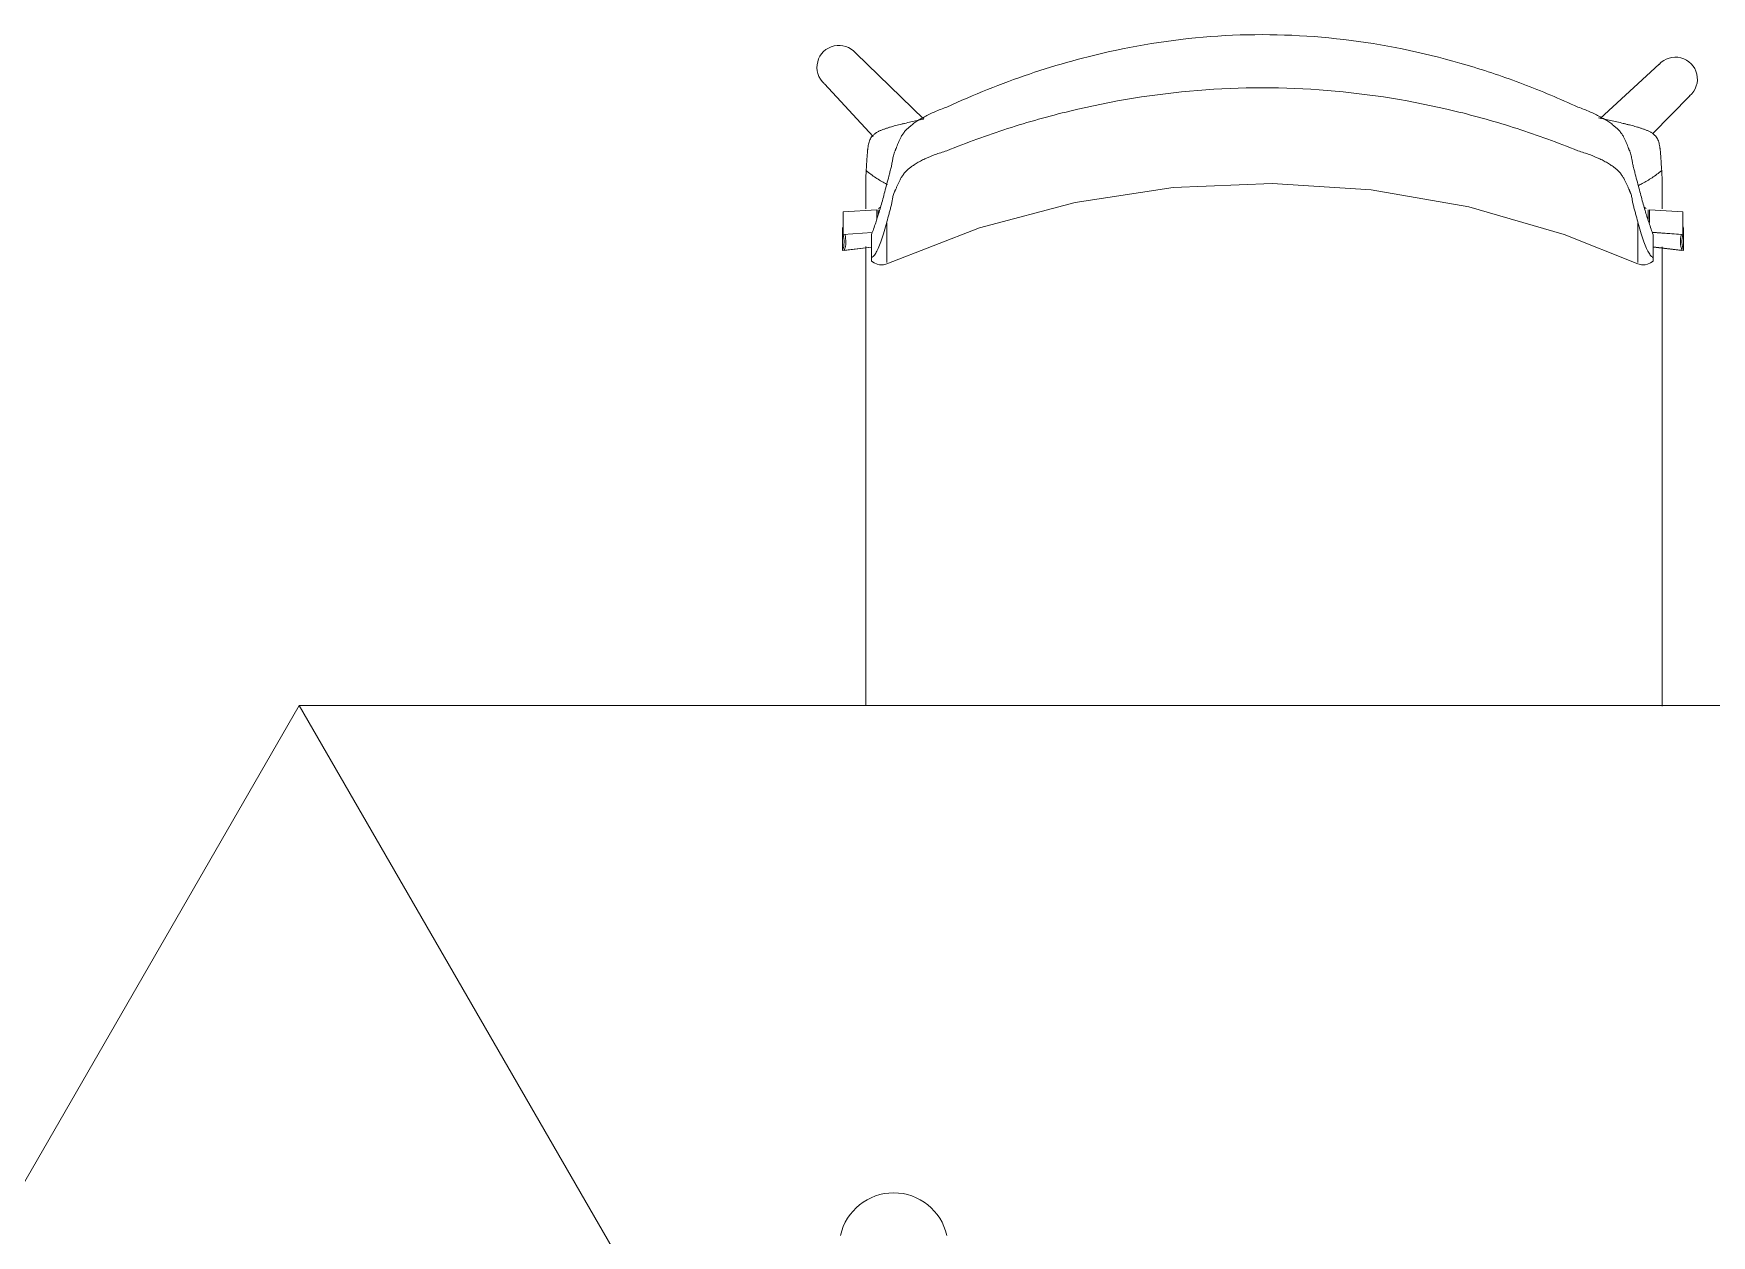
# Model space of a CAD drawing. Header units: millimetres. Extents: x 155927 to 295199, y -4084 to 97293.
# Drawn here: x 176813 to 177814, y 21688 to 22404 of the extents above; entities that cross this region are included whole.
import ezdxf

# ---------------------------------------------------------------- set-up
doc = ezdxf.new("R2010")
doc.units = ezdxf.units.MM
doc.header["$MEASUREMENT"] = 0
doc.layers.add('A-GENM', color=8, linetype='CONTINUOUS', lineweight=9)
doc.layers.add('I-FURN', color=8, linetype='CONTINUOUS', lineweight=9)

msp = doc.modelspace()

# ---------------------------------------------------------------- linework, layer by layer
at = {"layer": 'A-GENM'}
msp.add_arc((177326.2, 21680.5), 32.5, 12.6804, 167.3196, dxfattribs=at)
at = {"layer": 'I-FURN'}
for p, q in [((177344.2, 22353.1), (177303.6, 22392.6)), ((177782.6, 22385.9), (177747.5, 22353.6)), ((177284.9, 22374.3), (177313.9, 22342.8)), ((177778.7, 22344.4), (177800.8, 22367.1)), ((177434.4, 22303.5), (177492.8, 22312.4)), ((177492.8, 22312.4), (177551.9, 22314.9)), ((177551.9, 22314.9), (177610.9, 22311.1)), ((177610.9, 22311.1), (177669.2, 22300.9)), ((177296.2, 22297.9), (177316.1, 22299.2)), ((177296.2, 22284.5), (177296.2, 22297.9)), ((177316.1, 22299.2), (177316.1, 22293.3)), ((177317, 22299.2), (177317, 22296.2)), ((177377.3, 22288.3), (177434.4, 22303.5)), ((177669.2, 22300.9), (177726, 22284.5)), ((177776, 22293.3), (177776, 22299.2)), ((177776.9, 22299.2), (177796.8, 22297.9)), ((177776.9, 22291.5), (177776.9, 22299.2)), ((177796.8, 22297.9), (177796.8, 22284.5)), ((177295.8, 22288.1), (177295.8, 22274.8)), ((177322.1, 22267), (177377.3, 22288.3)), ((177797.1, 22274.8), (177797.1, 22288.2)), ((177313.5, 22285.7), (177296.2, 22284.5)), ((177313, 22270.6), (177313, 22284.3)), ((177726, 22284.5), (177769.9, 22267)), ((177796.8, 22284.5), (177778.5, 22285.8)), ((177795.9, 22284.5), (177778.5, 22285.7)), ((177779, 22270.6), (177779, 22284.3)), ((177295.8, 22274.8), (177313, 22276.9)), ((177296.8, 22274.8), (177313, 22276.8)), ((177313, 22268.6), (177314.6, 22267.5)), ((177779, 22268.6), (177777.5, 22267.5)), ((177779, 22277), (177797.1, 22274.8)), ((177779, 22276.9), (177796.2, 22274.8)), ((177314.6, 22267.5), (177316.3, 22266.7)), ((177316.3, 22266.7), (177317.8, 22266.4)), ((177317.8, 22266.4), (177320.1, 22266.4)), ((177320.1, 22266.4), (177322.1, 22267)), ((177772, 22266.4), (177769.9, 22267)), ((177774.3, 22266.4), (177772, 22266.4)), ((177775.7, 22266.7), (177774.3, 22266.4)), ((177777.5, 22267.5), (177775.7, 22266.7)), ((176971.8, 22003.5), (176396.8, 21007.6)), ((178121.8, 22003.6), (176971.8, 22003.5)), ((177526.8, 21042.3), (176971.8, 22003.5)), ((176971.8, 22003.5), (177526.8, 21042.3))]:
    msp.add_line(p, q, dxfattribs=at)
for centre, start, end in [((177293.6, 22384.1), 40.4176, 228.0338), ((177792.3, 22377.1), 310.3941, 138.0104)]:
    msp.add_arc(centre, 13.1, start, end, dxfattribs=at)
for centre, start_param, end_param in [((177279.3, 22293.5), 5.960696, 6.044337), ((177813.6, 22293.6), 3.380441, 3.464082), ((177279.3, 22280.2), 5.960696, 6.540192), ((177280.3, 22280.2), 5.960696, 6.540192), ((177812.7, 22280.2), 2.884586, 3.464082), ((177813.6, 22280.2), 2.884586, 3.464082)]:
    msp.add_ellipse(centre, major_axis=(17.4, 0), ratio=0.978487, start_param=start_param, end_param=end_param, dxfattribs=at)
for points, knots in [([(177357.9, 22360.4), (177373.9, 22367.8), (177406.8, 22381), (177463.7, 22396.8), (177528.2, 22405.3), (177599.2, 22402.1), (177657, 22389.6), (177701.7, 22374.5), (177723.4, 22365.3), (177734.2, 22360.4)], [-1, -1, -1, -1, -0.863636, -0.727273, -0.545455, -0.363636, -0.181818, -0.090909, 0, 0, 0, 0]), ([(177734.2, 22334.3), (177722.2, 22339.2), (177698.1, 22348), (177648.5, 22362), (177584.8, 22372.4), (177507.3, 22372.4), (177443.6, 22362), (177394, 22348), (177369.8, 22339.2), (177357.9, 22334.3)], [-1, -1, -1, -1, -0.9, -0.8, -0.6, -0.4, -0.2, -0.1, 0, 0, 0, 0]), ([(177315.5, 22291.4), (177316.1, 22293.3), (177317.2, 22296.5), (177318.6, 22301.5), (177319.8, 22305.6), (177320.9, 22309.9), (177322.1, 22314.4), (177323.2, 22318.4), (177324, 22321.8), (177324.6, 22323.9), (177325, 22325.6), (177325.3, 22327.3), (177325.6, 22329), (177325.9, 22330.7), (177326.3, 22332.1), (177326.7, 22333.3), (177327, 22334.1), (177327.2, 22334.6), (177327.3, 22335), (177327.5, 22335.4), (177327.7, 22335.9), (177328.1, 22336.8), (177328.6, 22338.1), (177329.2, 22339.8), (177330, 22341.4), (177330.9, 22343.2), (177332.1, 22344.9), (177333.2, 22346.3), (177334.2, 22347.3), (177334.8, 22347.8), (177335.2, 22348.3), (177335.7, 22348.7), (177336.4, 22349.2), (177337.6, 22350.2), (177339.4, 22351.5), (177341.9, 22353.1), (177345.5, 22355.2), (177350.6, 22357.6), (177355.4, 22359.5), (177357.9, 22360.4)], [0, 0, 0, 0, 0.142857, 0.214286, 0.285714, 0.357143, 0.428571, 0.5, 0.535714, 0.571429, 0.589286, 0.607143, 0.642857, 0.660714, 0.678571, 0.696429, 0.705357, 0.709821, 0.714286, 0.71875, 0.723214, 0.732143, 0.75, 0.767857, 0.785714, 0.803571, 0.821429, 0.839286, 0.848214, 0.852679, 0.857143, 0.861607, 0.866071, 0.875, 0.892857, 0.910714, 0.928571, 0.964286, 1, 1, 1, 1]), ([(177734.2, 22360.4), (177736.7, 22359.5), (177741.4, 22357.6), (177746.5, 22355.2), (177750.1, 22353.1), (177752.6, 22351.5), (177754.5, 22350.2), (177755.7, 22349.2), (177756.3, 22348.7), (177756.8, 22348.3), (177757.3, 22347.8), (177757.9, 22347.3), (177758.8, 22346.3), (177760, 22344.9), (177761.1, 22343.2), (177762, 22341.4), (177762.8, 22339.8), (177763.5, 22338.1), (177764, 22336.8), (177764.3, 22335.9), (177764.5, 22335.4), (177764.7, 22335), (177764.9, 22334.6), (177765.1, 22334.1), (177765.4, 22333.3), (177765.7, 22332.1), (177766.1, 22330.7), (177766.4, 22329), (177766.7, 22327.3), (177767, 22325.6), (177767.3, 22324.3), (177767.7, 22323), (177768.1, 22321.3), (177768.9, 22318.4), (177769.9, 22314.4), (177771.1, 22309.9), (177772.3, 22305.6), (177773.4, 22301.5), (177774.5, 22297.8), (177775.5, 22294.4), (177776.2, 22292.3), (177776.6, 22291.4)], [0, 0, 0, 0, 0.035714, 0.071429, 0.089286, 0.107143, 0.125, 0.133929, 0.138393, 0.142857, 0.147321, 0.151786, 0.160714, 0.178571, 0.196429, 0.214286, 0.232143, 0.25, 0.267857, 0.276786, 0.28125, 0.285714, 0.290179, 0.294643, 0.303571, 0.321429, 0.339286, 0.357143, 0.392857, 0.410714, 0.428571, 0.446429, 0.464286, 0.5, 0.571429, 0.642857, 0.714286, 0.785714, 0.857143, 0.928571, 1, 1, 1, 1]), ([(177309.8, 22322.6), (177309.9, 22323.7), (177310, 22325.3), (177310.1, 22327.3), (177310.2, 22328.4), (177310.2, 22329.2), (177310.3, 22330), (177310.4, 22331), (177310.5, 22332.2), (177310.6, 22333.5), (177310.7, 22334.3), (177310.7, 22334.9), (177310.8, 22335.3), (177310.8, 22335.6), (177310.9, 22336.2), (177311, 22337), (177311.2, 22338.2), (177311.6, 22339.6), (177312, 22340.8), (177312.6, 22342), (177313.5, 22343.2), (177314.5, 22344.1), (177315.4, 22344.8), (177316.1, 22345.2), (177316.7, 22345.6), (177317.7, 22346.1), (177319, 22346.7), (177320.7, 22347.3), (177322.5, 22347.9), (177324.2, 22348.5), (177325.8, 22348.9), (177327.4, 22349.4), (177329.1, 22349.8), (177330.9, 22350.2), (177333.4, 22350.8), (177337.8, 22351.9), (177341.5, 22352.7), (177343.9, 22353.2)], [0, 0, 0, 0, 0.0625, 0.09375, 0.109375, 0.125, 0.140625, 0.15625, 0.1875, 0.21875, 0.234375, 0.242188, 0.25, 0.257812, 0.265625, 0.28125, 0.3125, 0.34375, 0.375, 0.40625, 0.4375, 0.46875, 0.484375, 0.5, 0.515625, 0.53125, 0.5625, 0.59375, 0.625, 0.65625, 0.6875, 0.71875, 0.75, 0.78125, 0.8125, 0.875, 1, 1, 1, 1]), ([(177750.1, 22353.2), (177752.4, 22352.7), (177756.2, 22351.9), (177760.6, 22350.8), (177763, 22350.2), (177764.9, 22349.8), (177766.6, 22349.4), (177768.1, 22348.9), (177769.7, 22348.5), (177771.4, 22347.9), (177773.2, 22347.3), (177774.9, 22346.7), (177776.2, 22346.1), (177777.2, 22345.6), (177777.9, 22345.2), (177778.6, 22344.8), (177779.4, 22344.1), (177780.4, 22343.2), (177781.3, 22342), (177781.9, 22340.8), (177782.4, 22339.6), (177782.7, 22338.2), (177782.9, 22337), (177783, 22336.2), (177783.1, 22335.6), (177783.2, 22335.3), (177783.2, 22334.9), (177783.3, 22334.3), (177783.4, 22333.5), (177783.5, 22332.2), (177783.6, 22331), (177783.6, 22330), (177783.7, 22329.2), (177783.8, 22328.4), (177783.8, 22327.3), (177783.9, 22325.3), (177784, 22323.7), (177784.1, 22322.6)], [0, 0, 0, 0, 0.125, 0.1875, 0.21875, 0.25, 0.28125, 0.3125, 0.34375, 0.375, 0.40625, 0.4375, 0.46875, 0.484375, 0.5, 0.515625, 0.53125, 0.5625, 0.59375, 0.625, 0.65625, 0.6875, 0.71875, 0.734375, 0.742188, 0.75, 0.757812, 0.765625, 0.78125, 0.8125, 0.84375, 0.859375, 0.875, 0.890625, 0.90625, 0.9375, 1, 1, 1, 1]), ([(177357.9, 22334.3), (177355.4, 22333.6), (177350.7, 22332.1), (177345.7, 22330), (177342.1, 22328.2), (177339.6, 22326.8), (177337.8, 22325.5), (177336.6, 22324.7), (177335.9, 22324.2), (177335.4, 22323.8), (177334.9, 22323.4), (177334.3, 22322.9), (177333.4, 22321.9), (177332.2, 22320.5), (177331, 22318.8), (177330, 22317.1), (177329.2, 22315.4), (177328.5, 22313.8), (177327.9, 22312.5), (177327.6, 22311.6), (177327.3, 22311.2), (177327.2, 22310.8), (177327, 22310.5), (177326.8, 22310), (177326.5, 22309.2), (177326.1, 22308.2), (177325.8, 22307), (177325.5, 22305.5), (177325.3, 22304.1), (177325, 22302.6), (177324.7, 22301.5), (177324.4, 22300.2), (177324, 22298.7), (177323.2, 22295.9), (177322.6, 22293.5), (177322.1, 22291.9)], [0, 0, 0, 0, 0.0625, 0.125, 0.15625, 0.1875, 0.21875, 0.234375, 0.242188, 0.25, 0.257812, 0.265625, 0.28125, 0.3125, 0.34375, 0.375, 0.40625, 0.4375, 0.46875, 0.484375, 0.492188, 0.5, 0.507812, 0.515625, 0.53125, 0.5625, 0.59375, 0.625, 0.6875, 0.71875, 0.75, 0.78125, 0.8125, 0.875, 1, 1, 1, 1]), ([(177769.9, 22291.9), (177769.5, 22293.5), (177768.8, 22295.9), (177768, 22298.7), (177767.6, 22300.2), (177767.3, 22301.5), (177767, 22302.6), (177766.7, 22304.1), (177766.5, 22305.5), (177766.2, 22307), (177765.9, 22308.2), (177765.5, 22309.2), (177765.2, 22310), (177765, 22310.5), (177764.9, 22310.8), (177764.7, 22311.2), (177764.5, 22311.6), (177764.1, 22312.5), (177763.5, 22313.8), (177762.8, 22315.4), (177762, 22317.1), (177761, 22318.8), (177759.8, 22320.5), (177758.7, 22321.9), (177757.7, 22322.9), (177757.1, 22323.4), (177756.6, 22323.8), (177756.1, 22324.2), (177755.5, 22324.7), (177754.3, 22325.5), (177752.4, 22326.8), (177749.9, 22328.2), (177746.3, 22330), (177741.3, 22332.1), (177736.6, 22333.6), (177734.2, 22334.3)], [0, 0, 0, 0, 0.125, 0.1875, 0.21875, 0.25, 0.28125, 0.3125, 0.375, 0.40625, 0.4375, 0.46875, 0.484375, 0.492188, 0.5, 0.507812, 0.515625, 0.53125, 0.5625, 0.59375, 0.625, 0.65625, 0.6875, 0.71875, 0.734375, 0.742188, 0.75, 0.757812, 0.765625, 0.78125, 0.8125, 0.84375, 0.875, 0.9375, 1, 1, 1, 1]), ([(177309.8, 22322.6), (177311.7, 22321), (177315.5, 22318.2), (177319.8, 22315.6), (177322.1, 22314.4), (177322.5, 22314.3)], [0, 0, 0, 0, 0.02777778, 0.05555556, 0.06066679, 0.06066679, 0.06066679, 0.06066679]), ([(177770.1, 22313.6), (177770.9, 22314), (177773.7, 22315.3), (177778.4, 22318.2), (177782.2, 22321), (177784.1, 22322.6)], [0.93303317, 0.93303317, 0.93303317, 0.93303317, 0.94444444, 0.97222222, 1, 1, 1, 1]), ([(177322.1, 22267.7), (177322.1, 22267.9), (177322.1, 22268.6), (177322.1, 22270.5), (177322.1, 22274.5), (177322.1, 22281.5), (177322.1, 22287.9), (177322.1, 22291.4)], [0.4444444, 0.4444444, 0.4444444, 0.4444444, 0.5138889, 0.5833333, 0.7222222, 0.8611111, 0.993504, 0.993504, 0.993504, 0.993504]), ([(177769.9, 22291.4), (177769.9, 22288.6), (177769.9, 22283.4), (177769.9, 22277.2), (177769.9, 22272.4), (177769.9, 22269.8), (177769.9, 22268.3), (177769.9, 22267.9), (177769.9, 22267.7)], [0.006496, 0.006496, 0.006496, 0.006496, 0.1111111, 0.2222222, 0.3333333, 0.4444444, 0.5, 0.5555556, 0.5555556, 0.5555556, 0.5555556]), ([(177309.6, 22003.3), (177309.6, 22003.4), (177309.6, 22006.1), (177309.6, 22011.2), (177309.6, 22018.8), (177309.6, 22026.5), (177309.6, 22036.5), (177309.6, 22049), (177309.6, 22061.5), (177309.6, 22071.5), (177309.6, 22079.1), (177309.6, 22086.8), (177309.6, 22096.9), (177309.6, 22109.4), (177309.6, 22124.3), (177309.6, 22139.5), (177309.6, 22154.6), (177309.6, 22169.5), (177309.6, 22182), (177309.6, 22192), (177309.6, 22199.6), (177309.6, 22207.2), (177309.6, 22217.1), (177309.6, 22229.3), (177309.6, 22241.7), (177309.6, 22251.8), (177309.6, 22259.5), (177309.6, 22267.3), (177309.6, 22273.2), (177309.6, 22276.5), (177309.6, 22277.2)], [-0.7511307, -0.7511307, -0.7511307, -0.7511307, -0.75, -0.7321429, -0.7142857, -0.6964286, -0.6785714, -0.6428571, -0.6071429, -0.5892857, -0.5714286, -0.5535714, -0.5357143, -0.5, -0.4642857, -0.4285714, -0.3928571, -0.3571429, -0.3214286, -0.3035714, -0.2857143, -0.2678571, -0.25, -0.2142857, -0.1785714, -0.1607143, -0.1428571, -0.125, -0.1071429, -0.1022726, -0.1022726, -0.1022726, -0.1022726]), ([(177313, 22270.6), (177313, 22270.1), (177313, 22269.3), (177313, 22268.6), (177313, 22268.5), (177313, 22269.1), (177313, 22269.9), (177313, 22270.3)], [0, 0, 0, 0, 0.125, 0.25, 0.375, 0.5, 0.5828112, 0.5828112, 0.5828112, 0.5828112]), ([(177779, 22270.3), (177779, 22269.9), (177779, 22269.1), (177779, 22268.5), (177779, 22268.6), (177779, 22269.3), (177779, 22270.1), (177779, 22270.6)], [0.4162183, 0.4162183, 0.4162183, 0.4162183, 0.5, 0.625, 0.75, 0.875, 1, 1, 1, 1]), ([(177784.3, 22277.1), (177784.3, 22276.6), (177784.3, 22271.1), (177784.3, 22260.3), (177784.3, 22244.9), (177784.3, 22229.8), (177784.3, 22217.3), (177784.3, 22207.3), (177784.3, 22199.6), (177784.3, 22191.9), (177784.3, 22181.8), (177784.3, 22169.4), (177784.3, 22156.9), (177784.3, 22146.9), (177784.3, 22139.4), (177784.3, 22131.8), (177784.3, 22121.8), (177784.3, 22109.5), (177784.3, 22097.1), (177784.3, 22087.1), (177784.3, 22079.5), (177784.3, 22071.8), (177784.3, 22061.7), (177784.3, 22049.1), (177784.3, 22034), (177784.3, 22018.7), (177784.3, 22008.4), (177784.3, 22003.3), (177784.3, 22003.2)], [-0.896036, -0.896036, -0.896036, -0.896036, -0.8928571, -0.8571429, -0.8214286, -0.7857143, -0.75, -0.7321429, -0.7142857, -0.6964286, -0.6785714, -0.6428571, -0.6071429, -0.5892857, -0.5714286, -0.5535714, -0.5357143, -0.5, -0.4642857, -0.4464286, -0.4285714, -0.4107143, -0.3928571, -0.3571429, -0.3214286, -0.2857143, -0.25, -0.2493139, -0.2493139, -0.2493139, -0.2493139])]:
    msp.add_open_spline(points, degree=3, knots=knots, dxfattribs=at)
for points in [[(177750.1, 22353.2), (177748.8, 22353.4), (177747.6, 22353.6), (177746.4, 22353.9)], [(177746.5, 22353.9), (177747.7, 22353.6), (177748.9, 22353.4), (177750.1, 22353.2)], [(177309.6, 22318.7), (177309.7, 22319.4), (177309.7, 22320.7), (177309.8, 22322), (177309.8, 22322.6)], [(177309.6, 22299.8), (177309.6, 22306.3), (177309.6, 22312.6), (177309.6, 22318.7)], [(177784.1, 22322.6), (177784.1, 22322), (177784.2, 22320.7), (177784.3, 22319.4), (177784.3, 22318.7)], [(177784.3, 22318.7), (177784.3, 22312.6), (177784.3, 22306.3), (177784.3, 22299.8)], [(177318.4, 22300.8), (177318, 22300.5), (177317.6, 22300.3), (177317.2, 22300)], [(177774.8, 22300), (177774.5, 22300.3), (177774.1, 22300.5), (177773.7, 22300.8)], [(177322.1, 22291.9), (177321.6, 22289.9), (177320.5, 22286.1), (177318.9, 22281.1), (177317.3, 22276.9), (177315.9, 22273.7), (177314.4, 22271.5), (177313.4, 22270.8), (177313, 22270.6)], [(177313, 22284.3), (177313.4, 22285.4), (177314.2, 22287.6), (177315, 22290.1), (177315.5, 22291.4)], [(177779, 22270.6), (177778.6, 22270.8), (177777.7, 22271.5), (177776.2, 22273.7), (177774.7, 22276.9), (177773.2, 22281.1), (177771.5, 22286.1), (177770.4, 22289.9), (177769.9, 22291.9)], [(177776.6, 22291.4), (177777, 22290.1), (177777.8, 22287.6), (177778.6, 22285.4), (177779, 22284.3)]]:
    msp.add_open_spline(points, degree=3, dxfattribs=at)

doc.saveas('drawing.dxf')
